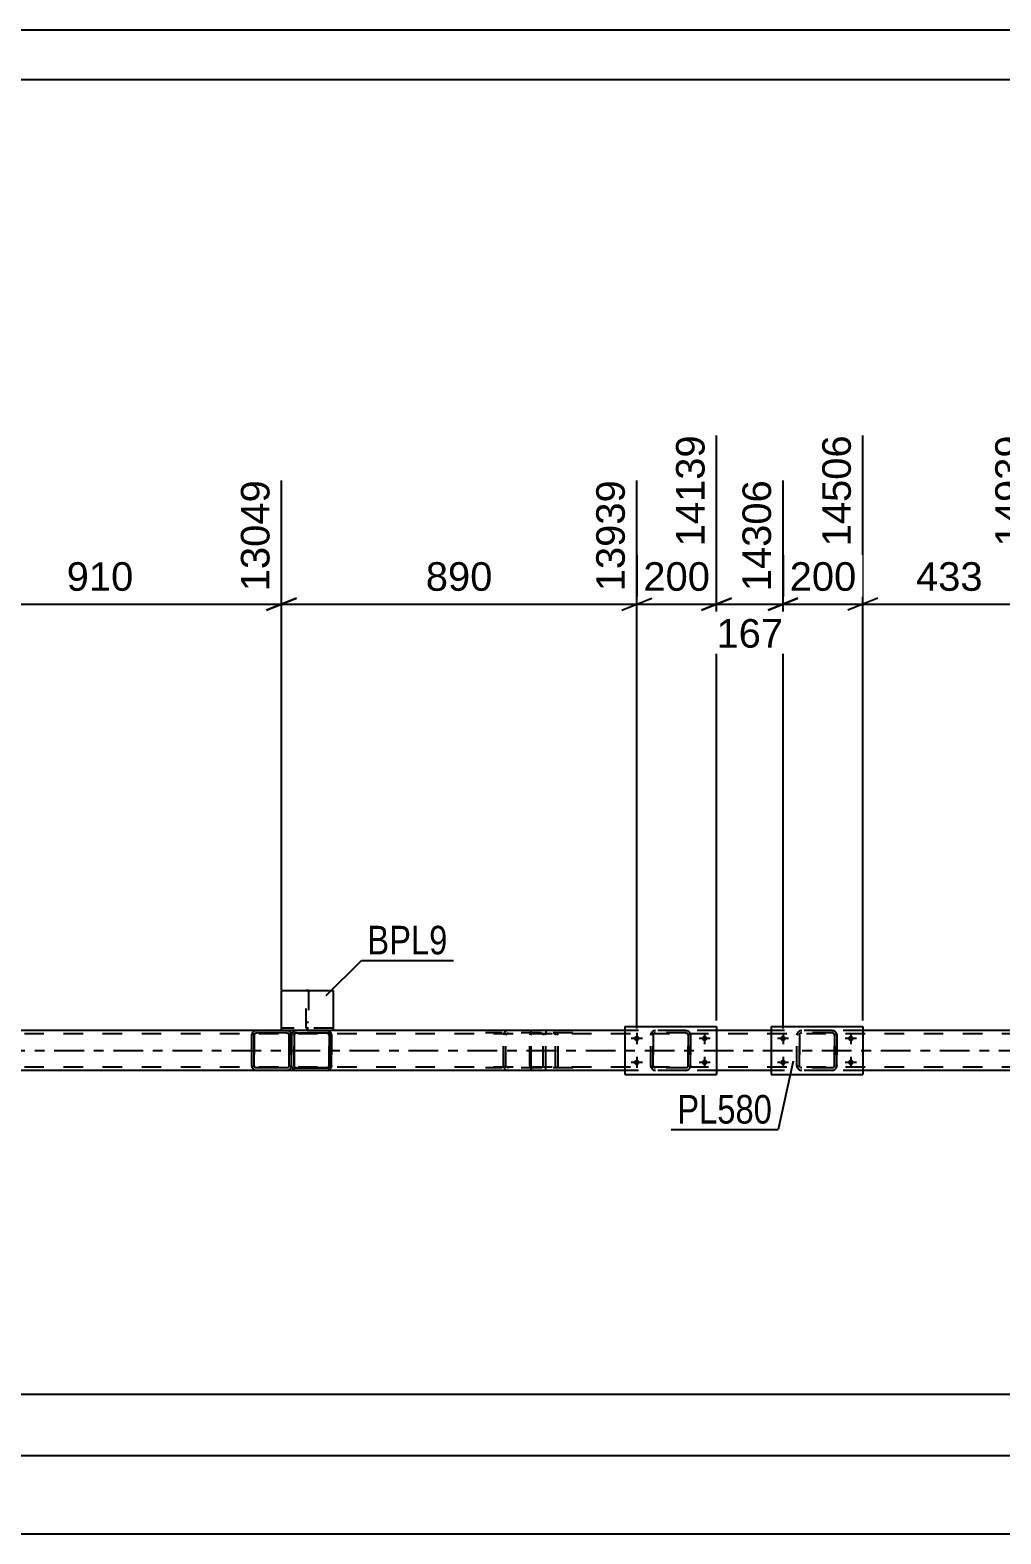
# Model space of a CAD drawing. Header units: millimetres. Extents: x 0 to 1189, y 0 to 841.
# Drawn here: x 593.8 to 691.1, y 690.2 to 841 of the extents above; entities that cross this region are included whole.
import ezdxf

# ---------------------------------------------------------------- set-up
doc = ezdxf.new("R2010")
doc.units = ezdxf.units.MM
doc.linetypes.add('DXK_LINE_DOT2', pattern=[3.9198, 1.9599, -1.9599])
doc.linetypes.add('DXK_LINE_DOT3', pattern=[5.9187, 2.979, -0.9799, 0.9799, -0.9799])
doc.styles.add('Arial', font='ARIAL.TTF', dxfattribs={"height": 0.2})
doc.styles.add('Arial Narrow', font='ARIALN.TTF', dxfattribs={"height": 0.2})

# ---------------------------------------------------------------- blocks, each defined once
blk = doc.blocks.new('Unknown-203723932-1135')
at = {"color": 5, "linetype": 'Continuous'}
for p, q in [((1189, 841), (0, 841)), ((1184, 836), (5, 836))]:
    blk.add_line(p, q, dxfattribs=at)
blk = doc.blocks.new('Part-203723932-2488 - 2471')
at = {"color": 2, "linetype": 'Continuous'}
for p, q in [((616.01, 740.41), (615.98, 740.23)), ((615.98, 737.19), (615.98, 740.23)), ((615.98, 740.23), (615.98, 740.23)), ((616.22, 740.23), (616.23, 740.32)), ((616.22, 737.19), (616.22, 740.23)), ((616.22, 740.23), (616.22, 740.23)), ((616.23, 740.32), (616.29, 740.4)), ((616.46, 740.71), (616.27, 740.67)), ((616.29, 740.4), (616.36, 740.45)), ((616.36, 740.45), (616.46, 740.47)), ((619.5, 740.71), (616.46, 740.71)), ((619.5, 740.47), (616.46, 740.47)), ((619.68, 740.67), (619.5, 740.71)), ((619.5, 740.47), (619.59, 740.45)), ((619.59, 740.45), (619.67, 740.4)), ((619.67, 740.4), (619.72, 740.32)), ((619.72, 740.32), (619.74, 740.23)), ((619.74, 737.19), (619.74, 740.23)), ((619.74, 740.23), (619.74, 740.23)), ((619.98, 740.23), (619.94, 740.41)), ((619.98, 737.19), (619.98, 740.23)), ((619.98, 740.23), (619.98, 740.23)), ((615.98, 737.19), (615.98, 737.19)), ((615.98, 737.19), (616.01, 737)), ((616.22, 737.19), (616.22, 737.19)), ((616.23, 737.1), (616.22, 737.19)), ((616.29, 737.02), (616.23, 737.1)), ((616.27, 736.74), (616.46, 736.71)), ((616.36, 736.97), (616.29, 737.02)), ((616.46, 736.95), (616.36, 736.97)), ((619.5, 736.95), (616.46, 736.95)), ((619.5, 736.71), (616.46, 736.71)), ((619.59, 736.97), (619.5, 736.95)), ((619.5, 736.71), (619.68, 736.74)), ((619.67, 737.02), (619.59, 736.97)), ((619.72, 737.1), (619.67, 737.02)), ((619.74, 737.19), (619.72, 737.1)), ((619.74, 737.19), (619.74, 737.19)), ((619.94, 737), (619.98, 737.19)), ((619.98, 737.19), (619.98, 737.19))]:
    blk.add_line(p, q, dxfattribs=at)
at = {"color": 7, "linetype": 'DXK_LINE_DOT2'}
for p, q in [((615.98, 740.23), (616.01, 740.41)), ((615.98, 737.19), (615.98, 740.23)), ((616.23, 740.32), (616.22, 740.23)), ((616.22, 740.23), (616.22, 737.19)), ((616.29, 740.4), (616.23, 740.32)), ((616.27, 740.67), (616.46, 740.71)), ((616.36, 740.45), (616.29, 740.4)), ((616.36, 740.45), (616.36, 740.45)), ((619.5, 740.71), (619.68, 740.67)), ((619.5, 740.47), (619.5, 740.47)), ((619.67, 740.4), (619.59, 740.45)), ((619.72, 740.32), (619.67, 740.4)), ((619.74, 740.23), (619.72, 740.32)), ((619.74, 740.23), (619.74, 737.19)), ((619.94, 740.41), (619.98, 740.23)), ((619.98, 740.23), (619.98, 737.19)), ((616.01, 737), (615.98, 737.19)), ((616.22, 737.19), (616.23, 737.1)), ((616.23, 737.1), (616.29, 737.02)), ((616.46, 736.71), (616.27, 736.74)), ((616.29, 737.02), (616.36, 736.97)), ((616.36, 736.97), (616.36, 736.97)), ((619.5, 736.95), (619.5, 736.95)), ((619.68, 736.74), (619.5, 736.71)), ((619.59, 736.97), (619.67, 737.02)), ((619.67, 737.02), (619.72, 737.1)), ((619.72, 737.1), (619.74, 737.19)), ((619.98, 737.19), (619.94, 737))]:
    blk.add_line(p, q, dxfattribs=at)
at = {"color": 2, "linetype": 'Continuous'}
for centre, start, end in [((616.46, 740.23), 112.5, 157.5), ((619.5, 740.23), 22.5, 67.5), ((616.46, 737.19), 202.5, 247.5), ((619.5, 737.19), 292.5, 337.5)]:
    blk.add_arc(centre, 0.48, start, end, dxfattribs=at)
at = {"color": 7, "linetype": 'DXK_LINE_DOT2'}
for centre, start, end in [((616.46, 740.23), 112.5, 157.5), ((619.5, 740.23), 22.5, 67.5), ((616.46, 737.19), 202.5, 247.5), ((619.5, 737.19), 292.5, 337.5)]:
    blk.add_arc(centre, 0.48, start, end, dxfattribs=at)
blk = doc.blocks.new('Part-203723932-2491 - 2471')
at = {"color": 7, "linetype": 'DXK_LINE_DOT2'}
for p, q in [((655.98, 740.23), (656.01, 740.41)), ((656.01, 740.41), (655.98, 740.23)), ((655.98, 737.19), (655.98, 740.23)), ((655.98, 740.23), (655.98, 740.23)), ((655.98, 737.19), (655.98, 740.23)), ((656.22, 740.23), (656.23, 740.32)), ((656.23, 740.32), (656.22, 740.23)), ((656.22, 737.19), (656.22, 740.23)), ((656.22, 740.23), (656.22, 740.23)), ((656.22, 740.23), (656.22, 737.19)), ((656.23, 740.32), (656.29, 740.4)), ((656.29, 740.4), (656.23, 740.32)), ((656.27, 740.67), (656.46, 740.71)), ((656.46, 740.71), (656.27, 740.67)), ((656.29, 740.4), (656.36, 740.45)), ((656.36, 740.45), (656.29, 740.4)), ((656.46, 740.47), (656.36, 740.45)), ((659.5, 740.71), (656.46, 740.71)), ((659.5, 740.47), (656.46, 740.47)), ((659.5, 740.71), (659.68, 740.67)), ((659.68, 740.67), (659.5, 740.71)), ((659.5, 740.47), (659.59, 740.45)), ((659.59, 740.45), (659.67, 740.4)), ((659.67, 740.4), (659.59, 740.45)), ((659.67, 740.4), (659.72, 740.32)), ((659.72, 740.32), (659.67, 740.4)), ((659.72, 740.32), (659.74, 740.23)), ((659.74, 740.23), (659.72, 740.32)), ((659.74, 737.19), (659.74, 740.23)), ((659.74, 740.23), (659.74, 740.23)), ((659.74, 740.23), (659.74, 737.19)), ((659.94, 740.41), (659.98, 740.23)), ((659.98, 740.23), (659.94, 740.41)), ((659.98, 737.19), (659.98, 740.23)), ((659.98, 740.23), (659.98, 740.23)), ((659.98, 740.23), (659.98, 737.19)), ((655.98, 737.19), (655.98, 737.19)), ((656.01, 737), (655.98, 737.19)), ((655.98, 737.19), (656.01, 737)), ((656.22, 737.19), (656.22, 737.19)), ((656.23, 737.1), (656.22, 737.19)), ((656.22, 737.19), (656.23, 737.1)), ((656.29, 737.02), (656.23, 737.1)), ((656.23, 737.1), (656.29, 737.02)), ((656.46, 736.71), (656.27, 736.74)), ((656.27, 736.74), (656.46, 736.71)), ((656.36, 736.97), (656.29, 737.02)), ((656.29, 737.02), (656.36, 736.97)), ((656.46, 736.95), (656.36, 736.97)), ((659.5, 736.95), (656.46, 736.95)), ((659.5, 736.71), (656.46, 736.71)), ((659.59, 736.97), (659.5, 736.95)), ((659.68, 736.74), (659.5, 736.71)), ((659.5, 736.71), (659.68, 736.74)), ((659.67, 737.02), (659.59, 736.97)), ((659.59, 736.97), (659.67, 737.02)), ((659.72, 737.1), (659.67, 737.02)), ((659.67, 737.02), (659.72, 737.1)), ((659.74, 737.19), (659.72, 737.1)), ((659.72, 737.1), (659.74, 737.19)), ((659.74, 737.19), (659.74, 737.19)), ((659.98, 737.19), (659.94, 737)), ((659.94, 737), (659.98, 737.19)), ((659.98, 737.19), (659.98, 737.19))]:
    blk.add_line(p, q, dxfattribs=at)
at = {"color": 7, "linetype": 'DXK_LINE_DOT3'}
blk.add_line((657.98, 738.71), (657.98, 738.71), dxfattribs=at)
at = {"color": 7, "linetype": 'DXK_LINE_DOT2'}
for centre, start, end in [((656.46, 740.23), 112.5, 157.5), ((656.46, 740.23), 112.5, 157.5), ((659.5, 740.23), 22.5, 67.5), ((659.5, 740.23), 22.5, 67.5), ((656.46, 737.19), 202.5, 247.5), ((656.46, 737.19), 202.5, 247.5), ((659.5, 737.19), 292.5, 337.5), ((659.5, 737.19), 292.5, 337.5)]:
    blk.add_arc(centre, 0.48, start, end, dxfattribs=at)
blk = doc.blocks.new('Part-203723932-2737 - 2471')
at = {"color": 7, "linetype": 'DXK_LINE_DOT2'}
for p, q in [((643.89, 740.41), (643.87, 740.23)), ((643.87, 737.19), (643.87, 740.23)), ((643.95, 740.57), (643.89, 740.41)), ((644.04, 740.67), (643.95, 740.57)), ((644.01, 740.23), (644.02, 740.32)), ((644.01, 737.19), (644.01, 740.23)), ((644.02, 740.32), (644.04, 740.4)), ((644.14, 740.71), (644.04, 740.67)), ((644.04, 740.4), (644.09, 740.45)), ((644.09, 740.45), (644.14, 740.47)), ((648.16, 740.71), (644.14, 740.71)), ((648.16, 740.47), (644.14, 740.47)), ((645.47, 740.71), (645.47, 740.47)), ((646.38, 740.67), (646.19, 740.71)), ((646.19, 740.47), (646.28, 740.45)), ((646.28, 740.45), (646.36, 740.4)), ((646.36, 740.4), (646.42, 740.32)), ((646.42, 740.32), (646.44, 740.23)), ((646.44, 737.19), (646.44, 740.23)), ((646.65, 740.39), (646.65, 740.41)), ((646.69, 740.23), (646.65, 740.39)), ((646.69, 737.19), (646.69, 740.23)), ((643.87, 737.19), (643.89, 737)), ((643.89, 737), (643.95, 736.85)), ((643.95, 736.85), (644.04, 736.74)), ((644.02, 737.1), (644.01, 737.19)), ((644.04, 737.02), (644.02, 737.1)), ((644.09, 736.97), (644.04, 737.02)), ((644.04, 736.74), (644.14, 736.71)), ((644.14, 736.95), (644.09, 736.97)), ((648.16, 736.95), (644.14, 736.95)), ((648.16, 736.71), (644.14, 736.71)), ((645.47, 736.71), (645.47, 736.95)), ((646.28, 736.97), (646.19, 736.95)), ((646.19, 736.71), (646.38, 736.74)), ((646.36, 737.02), (646.28, 736.97)), ((646.42, 737.1), (646.36, 737.02)), ((646.42, 737.12), (646.44, 737.19)), ((646.42, 737.1), (646.42, 737.12)), ((646.65, 737), (646.67, 737.1)), ((646.67, 737.1), (646.69, 737.19))]:
    blk.add_line(p, q, dxfattribs=at)
blk = doc.blocks.new('Part-203723932-2581 - 2471')
at = {"color": 7, "linetype": 'DXK_LINE_DOT2'}
for p, q in [((644.96, 740.71), (639.42, 740.71)), ((644.96, 740.47), (639.42, 740.47)), ((641.25, 740.39), (641.21, 740.23)), ((641.21, 737.19), (641.21, 740.23)), ((641.25, 740.41), (641.25, 740.39)), ((641.47, 740.23), (641.49, 740.32)), ((641.47, 737.19), (641.47, 740.23)), ((641.49, 740.32), (641.54, 740.4)), ((641.72, 740.71), (641.53, 740.67)), ((641.54, 740.4), (641.62, 740.45)), ((641.62, 740.45), (641.72, 740.47)), ((645.15, 740.67), (644.96, 740.71)), ((644.96, 740.47), (645.06, 740.45)), ((645.06, 740.45), (645.14, 740.4)), ((645.14, 740.4), (645.19, 740.32)), ((645.19, 740.32), (645.21, 740.23)), ((645.21, 737.19), (645.21, 740.23)), ((645.43, 740.39), (645.43, 740.41)), ((645.47, 740.23), (645.43, 740.39)), ((645.47, 737.19), (645.47, 740.23)), ((644.96, 736.95), (639.42, 736.95)), ((644.96, 736.71), (639.42, 736.71)), ((641.21, 737.19), (641.23, 737.1)), ((641.23, 737.1), (641.25, 737)), ((641.48, 737.12), (641.47, 737.19)), ((641.49, 737.1), (641.48, 737.12)), ((641.54, 737.02), (641.49, 737.1)), ((641.53, 736.74), (641.72, 736.71)), ((641.62, 736.97), (641.54, 737.02)), ((641.72, 736.95), (641.62, 736.97)), ((645.06, 736.97), (644.96, 736.95)), ((644.96, 736.71), (645.15, 736.74)), ((645.14, 737.02), (645.06, 736.97)), ((645.19, 737.1), (645.14, 737.02)), ((645.19, 737.1), (645.2, 737.12)), ((645.2, 737.12), (645.21, 737.19)), ((645.43, 737), (645.45, 737.1)), ((645.45, 737.1), (645.47, 737.19))]:
    blk.add_line(p, q, dxfattribs=at)
for centre, start, end in [((641.7, 740.21), 110.7583, 155.68), ((641.7, 737.21), 204.32, 249.2417)]:
    blk.add_arc(centre, 0.496, start, end, dxfattribs=at)
blk = doc.blocks.new('Part-203723932-2600 - 2471')
at = {"color": 7, "linetype": 'DXK_LINE_DOT2'}
for p, q in [((791.14, 740.39), (323.93, 740.39)), ((624.16, 740.71), (616.46, 740.71)), ((662.58, 740.71), (653.38, 740.71)), ((677.24, 740.71), (668.04, 740.71)), ((791.14, 737.03), (323.93, 737.03)), ((619.5, 736.71), (616.46, 736.71)), ((623.5, 736.71), (620.46, 736.71)), ((662.58, 736.71), (653.38, 736.71)), ((677.24, 736.71), (668.04, 736.71))]:
    blk.add_line(p, q, dxfattribs=at)
at = {"color": 2, "linetype": 'Continuous'}
for p, q in [((616.46, 740.71), (582.58, 740.71)), ((653.38, 740.71), (624.16, 740.71)), ((668.04, 740.71), (662.58, 740.71)), ((693.38, 740.71), (677.24, 740.71)), ((616.46, 736.71), (582.58, 736.71)), ((620.46, 736.71), (619.5, 736.71)), ((653.38, 736.71), (623.5, 736.71)), ((668.04, 736.71), (662.58, 736.71)), ((693.38, 736.71), (677.24, 736.71))]:
    blk.add_line(p, q, dxfattribs=at)
at = {"color": 7, "linetype": 'DXK_LINE_DOT3'}
blk.add_line((323.93, 738.71), (791.14, 738.71), dxfattribs=at)
blk = doc.blocks.new('Part-203723932-2930 - 2471')
at = {"color": 7, "linetype": 'DXK_LINE_DOT2'}
for p, q in [((621.44, 740.95), (621.44, 744.71)), ((621.68, 744.71), (621.44, 744.71)), ((621.68, 744.71), (621.68, 740.95)), ((621.44, 741.55), (621.68, 741.55)), ((621.68, 740.95), (621.44, 740.95)), ((621.44, 740.95), (621.68, 740.95))]:
    blk.add_line(p, q, dxfattribs=at)
blk = doc.blocks.new('Part-203723932-2822 - 2471')
at = {"color": 2, "linetype": 'Continuous'}
for p, q in [((620.01, 740.41), (619.98, 740.23)), ((620.46, 740.71), (620.27, 740.67)), ((623.5, 740.71), (620.46, 740.71)), ((623.68, 740.67), (623.5, 740.71)), ((623.98, 740.23), (623.94, 740.41)), ((623.98, 737.19), (623.98, 740.23)), ((623.98, 740.23), (623.98, 740.23)), ((619.98, 737.19), (620.01, 737)), ((620.27, 736.74), (620.46, 736.71)), ((623.5, 736.71), (620.46, 736.71)), ((623.5, 736.71), (623.68, 736.74)), ((623.94, 737), (623.98, 737.19)), ((623.98, 737.19), (623.98, 737.19))]:
    blk.add_line(p, q, dxfattribs=at)
at = {"color": 7, "linetype": 'DXK_LINE_DOT2'}
for p, q in [((619.98, 740.23), (620.01, 740.41)), ((619.98, 737.19), (619.98, 740.23)), ((619.98, 740.23), (619.98, 740.23)), ((619.98, 737.19), (619.98, 740.23)), ((620.22, 740.23), (620.23, 740.32)), ((620.23, 740.32), (620.22, 740.23)), ((620.22, 737.19), (620.22, 740.23)), ((620.22, 740.23), (620.22, 740.23)), ((620.22, 740.23), (620.22, 737.19)), ((620.23, 740.32), (620.29, 740.4)), ((620.29, 740.4), (620.23, 740.32)), ((620.27, 740.67), (620.46, 740.71)), ((620.29, 740.4), (620.36, 740.45)), ((620.36, 740.45), (620.29, 740.4)), ((620.46, 740.47), (620.36, 740.45)), ((623.5, 740.47), (620.46, 740.47)), ((623.5, 740.71), (623.68, 740.67)), ((623.5, 740.47), (623.59, 740.45)), ((623.59, 740.45), (623.67, 740.4)), ((623.67, 740.4), (623.59, 740.45)), ((623.67, 740.4), (623.72, 740.32)), ((623.72, 740.32), (623.67, 740.4)), ((623.72, 740.32), (623.74, 740.23)), ((623.74, 740.23), (623.72, 740.32)), ((623.74, 737.19), (623.74, 740.23)), ((623.74, 740.23), (623.74, 740.23)), ((623.74, 740.23), (623.74, 737.19)), ((623.94, 740.41), (623.98, 740.23)), ((623.98, 740.23), (623.98, 737.19)), ((619.98, 737.19), (619.98, 737.19)), ((620.01, 737), (619.98, 737.19)), ((620.22, 737.19), (620.22, 737.19)), ((620.23, 737.1), (620.22, 737.19)), ((620.22, 737.19), (620.23, 737.1)), ((620.29, 737.02), (620.23, 737.1)), ((620.23, 737.1), (620.29, 737.02)), ((620.46, 736.71), (620.27, 736.74)), ((620.36, 736.97), (620.29, 737.02)), ((620.29, 737.02), (620.36, 736.97)), ((620.46, 736.95), (620.36, 736.97)), ((623.5, 736.95), (620.46, 736.95)), ((623.59, 736.97), (623.5, 736.95)), ((623.68, 736.74), (623.5, 736.71)), ((623.67, 737.02), (623.59, 736.97)), ((623.59, 736.97), (623.67, 737.02)), ((623.72, 737.1), (623.67, 737.02)), ((623.67, 737.02), (623.72, 737.1)), ((623.74, 737.19), (623.72, 737.1)), ((623.72, 737.1), (623.74, 737.19)), ((623.74, 737.19), (623.74, 737.19)), ((623.98, 737.19), (623.94, 737))]:
    blk.add_line(p, q, dxfattribs=at)
at = {"color": 7, "linetype": 'DXK_LINE_DOT3'}
blk.add_line((621.98, 738.71), (621.98, 738.71), dxfattribs=at)
at = {"color": 2, "linetype": 'Continuous'}
for centre, start, end in [((620.46, 740.23), 112.5, 157.5), ((623.5, 740.23), 22.5, 67.5), ((620.46, 737.19), 202.5, 247.5), ((623.5, 737.19), 292.5, 337.5)]:
    blk.add_arc(centre, 0.48, start, end, dxfattribs=at)
at = {"color": 7, "linetype": 'DXK_LINE_DOT2'}
for centre, start, end in [((620.46, 740.23), 112.5, 157.5), ((623.5, 740.23), 22.5, 67.5), ((620.46, 737.19), 202.5, 247.5), ((623.5, 737.19), 292.5, 337.5)]:
    blk.add_arc(centre, 0.48, start, end, dxfattribs=at)
blk = doc.blocks.new('Part-203723932-2837 - 2471')
at = {"color": 2, "linetype": 'Continuous'}
for p, q in [((620.22, 740.47), (620.22, 736.95)), ((620.22, 740.47), (623.74, 740.47)), ((623.74, 740.47), (623.74, 736.95)), ((620.22, 736.95), (623.74, 736.95))]:
    blk.add_line(p, q, dxfattribs=at)
blk = doc.blocks.new('Part-203723932-2838 - 2471')
at = {"color": 7, "linetype": 'DXK_LINE_DOT2'}
for p, q in [((670.64, 740.23), (670.68, 740.41)), ((670.68, 740.41), (670.64, 740.23)), ((670.64, 737.19), (670.64, 740.23)), ((670.64, 740.23), (670.64, 740.23)), ((670.64, 737.19), (670.64, 740.23)), ((670.88, 740.23), (670.9, 740.32)), ((670.88, 740.23), (670.9, 740.32)), ((670.88, 737.19), (670.88, 740.23)), ((670.88, 740.23), (670.88, 740.23)), ((670.88, 740.23), (670.88, 737.19)), ((670.95, 740.4), (670.9, 740.32)), ((670.94, 740.67), (671.12, 740.71)), ((671.12, 740.71), (670.94, 740.67)), ((671.03, 740.45), (670.95, 740.4)), ((671.12, 740.47), (671.03, 740.45)), ((674.16, 740.71), (671.12, 740.71)), ((674.16, 740.47), (671.12, 740.47)), ((674.16, 740.71), (674.35, 740.67)), ((674.35, 740.67), (674.16, 740.71)), ((674.25, 740.45), (674.16, 740.47)), ((674.33, 740.4), (674.25, 740.45)), ((674.33, 740.4), (674.38, 740.32)), ((674.38, 740.32), (674.4, 740.23)), ((674.4, 740.23), (674.38, 740.32)), ((674.4, 737.19), (674.4, 740.23)), ((674.4, 740.23), (674.4, 740.23)), ((674.4, 740.23), (674.4, 737.19)), ((674.61, 740.41), (674.64, 740.23)), ((674.64, 740.23), (674.61, 740.41)), ((674.64, 737.19), (674.64, 740.23)), ((674.64, 740.23), (674.64, 740.23)), ((674.64, 740.23), (674.64, 737.19)), ((670.64, 737.19), (670.64, 737.19)), ((670.68, 737), (670.64, 737.19)), ((670.64, 737.19), (670.68, 737)), ((670.88, 737.19), (670.88, 737.19)), ((670.9, 737.1), (670.88, 737.19)), ((670.9, 737.1), (670.88, 737.19)), ((670.95, 737.02), (670.9, 737.1)), ((671.12, 736.71), (670.94, 736.74)), ((670.94, 736.74), (671.12, 736.71)), ((671.03, 736.97), (670.95, 737.02)), ((671.12, 736.95), (671.03, 736.97)), ((674.16, 736.95), (671.12, 736.95)), ((674.16, 736.71), (671.12, 736.71)), ((674.25, 736.97), (674.16, 736.95)), ((674.35, 736.74), (674.16, 736.71)), ((674.16, 736.71), (674.35, 736.74)), ((674.33, 737.02), (674.25, 736.97)), ((674.38, 737.1), (674.33, 737.02)), ((674.4, 737.19), (674.38, 737.1)), ((674.38, 737.1), (674.4, 737.19)), ((674.4, 737.19), (674.4, 737.19)), ((674.64, 737.19), (674.61, 737)), ((674.61, 737), (674.64, 737.19)), ((674.64, 737.19), (674.64, 737.19))]:
    blk.add_line(p, q, dxfattribs=at)
at = {"color": 7, "linetype": 'DXK_LINE_DOT3'}
blk.add_line((672.64, 738.71), (672.64, 738.71), dxfattribs=at)
at = {"color": 7, "linetype": 'DXK_LINE_DOT2'}
for centre, start, end in [((671.12, 740.23), 112.5, 157.5), ((671.12, 740.23), 112.5, 157.5), ((674.16, 740.23), 22.5, 67.5), ((674.16, 740.23), 22.5, 67.5), ((671.12, 737.19), 202.5, 247.5), ((671.12, 737.19), 202.5, 247.5), ((674.16, 737.19), 292.5, 337.5), ((674.16, 737.19), 292.5, 337.5)]:
    blk.add_arc(centre, 0.48, start, end, dxfattribs=at)
blk = doc.blocks.new('Part-203723932-2843 - 2471')
at = {"color": 2, "linetype": 'Continuous'}
for p, q in [((668.04, 741.11), (668.04, 736.31)), ((668.04, 741.11), (677.24, 741.11)), ((677.24, 741.11), (677.24, 736.31)), ((668.04, 736.31), (677.24, 736.31))]:
    blk.add_line(p, q, dxfattribs=at)
blk = doc.blocks.new('Bolt-203723932-2875 - 2471')
at = {"linetype": 'Continuous'}
for points in [[(654.58, 739.63, -1), (654.58, 740.19, -1)], [(661.38, 739.63, -1), (661.38, 740.19, -1)], [(654.58, 737.23, -1), (654.58, 737.79, -1)], [(661.38, 737.23, -1), (661.38, 737.79, -1)]]:
    blk.add_hatch(color=1, dxfattribs=at).paths.add_polyline_path(points)
at = {"color": 1, "linetype": 'Continuous'}
for p, q in [((654.58, 740.47), (654.58, 739.35)), ((661.38, 740.47), (661.38, 739.35)), ((655.14, 739.91), (654.02, 739.91)), ((661.94, 739.91), (660.82, 739.91)), ((655.14, 737.51), (654.02, 737.51)), ((654.58, 738.07), (654.58, 736.95)), ((661.94, 737.51), (660.82, 737.51)), ((661.38, 738.07), (661.38, 736.95))]:
    blk.add_line(p, q, dxfattribs=at)
blk = doc.blocks.new('Bolt-203723932-2876 - 2471')
at = {"linetype": 'Continuous'}
for points in [[(669.24, 739.63, -1), (669.24, 740.19, -1)], [(676.04, 739.63, -1), (676.04, 740.19, -1)], [(669.24, 737.23, -1), (669.24, 737.79, -1)], [(676.04, 737.23, -1), (676.04, 737.79, -1)]]:
    blk.add_hatch(color=1, dxfattribs=at).paths.add_polyline_path(points)
at = {"color": 1, "linetype": 'Continuous'}
for p, q in [((669.24, 740.47), (669.24, 739.35)), ((676.04, 740.47), (676.04, 739.35)), ((669.8, 739.91), (668.68, 739.91)), ((676.6, 739.91), (675.48, 739.91)), ((669.8, 737.51), (668.68, 737.51)), ((669.24, 738.07), (669.24, 736.95)), ((676.6, 737.51), (675.48, 737.51)), ((676.04, 738.07), (676.04, 736.95))]:
    blk.add_line(p, q, dxfattribs=at)
blk = doc.blocks.new('Part-203723932-2919 - 2471')
at = {"color": 2, "linetype": 'Continuous'}
for p, q in [((653.38, 741.11), (653.38, 736.31)), ((653.38, 741.11), (662.58, 741.11)), ((662.58, 741.11), (662.58, 736.31)), ((653.38, 736.31), (662.58, 736.31))]:
    blk.add_line(p, q, dxfattribs=at)
blk = doc.blocks.new('Part-203723932-2929 - 2471')
at = {"color": 2, "linetype": 'Continuous'}
for p, q in [((618.96, 740.71), (618.96, 744.71)), ((618.96, 744.71), (624.16, 744.71)), ((624.16, 744.71), (624.16, 740.71)), ((620.45, 740.71), (619.5, 740.71)), ((624.16, 740.71), (623.5, 740.71)), ((624.16, 740.71), (624.16, 740.71))]:
    blk.add_line(p, q, dxfattribs=at)
at = {"color": 7, "linetype": 'DXK_LINE_DOT2'}
for p, q in [((624.16, 740.95), (618.96, 740.95)), ((624.16, 740.95), (618.96, 740.95)), ((618.96, 740.95), (618.96, 740.95)), ((618.96, 740.71), (618.96, 740.73)), ((619.5, 740.71), (618.96, 740.71)), ((624.16, 740.71), (618.96, 740.71)), ((618.96, 740.71), (618.96, 740.71)), ((623.5, 740.71), (620.45, 740.71)), ((624.16, 740.95), (624.16, 740.95)), ((624.16, 740.71), (624.16, 740.73))]:
    blk.add_line(p, q, dxfattribs=at)
blk = doc.blocks.new('StraightDimension-203723932-40117 - 2471')
at = {"color": 7, "linetype": 'Continuous'}
for p, q in [((662.58, 741.71), (662.58, 800.36)), ((654.58, 740.91), (654.58, 795.86)), ((653.08, 782.84), (656.08, 784.04)), ((664.08, 784.04), (661.08, 782.84)), ((654.58, 783.44), (662.58, 783.44))]:
    blk.add_line(p, q, dxfattribs=at)
at = {"color": 0}
blk.add_wipeout([(662.51, 784.19), (662.51, 788.39), (654.64, 788.39), (654.64, 784.19)], dxfattribs=at)
at = {"color": 3, "style": 'Arial'}
blk.add_text('200', height=2.865, dxfattribs=at).set_placement((655.24, 784.79))
at = {"color": 0, "linetype": 'Continuous'}
blk.add_wipeout([(661.98, 800.96), (657.78, 800.96), (657.78, 788.64), (661.98, 788.64)], dxfattribs=at)
at = {"color": 3, "linetype": 'Continuous', "style": 'Arial'}
blk.add_text('14139', height=2.865, rotation=90.0002, dxfattribs=at).set_placement((661.38, 789.24))
blk = doc.blocks.new('StraightDimension-203723932-2944 - 2471')
at = {"color": 7, "linetype": 'Continuous'}
blk.add_line((97, 698.12), (791.14, 698.12), dxfattribs=at)
blk = doc.blocks.new('StraightDimension-203723932-4081 - 2471')
at = {"color": 7, "linetype": 'Continuous'}
blk.add_line((96.2, 690.24), (791.78, 690.24), dxfattribs=at)
blk = doc.blocks.new('StraightDimension-203723932-40114 - 2471')
at = {"color": 7, "linetype": 'Continuous'}
for p, q in [((677.24, 741.71), (677.24, 800.36)), ((694.58, 740.91), (694.58, 800.36)), ((678.74, 784.04), (675.74, 782.84)), ((693.08, 782.84), (696.08, 784.04)), ((677.24, 783.44), (694.58, 783.44))]:
    blk.add_line(p, q, dxfattribs=at)
at = {"color": 0}
blk.add_wipeout([(689.84, 784.19), (689.84, 788.39), (681.97, 788.39), (681.97, 784.19)], dxfattribs=at)
at = {"color": 3, "style": 'Arial'}
blk.add_text('433', height=2.865, dxfattribs=at).set_placement((682.57, 784.79))
at = {"color": 0, "linetype": 'Continuous'}
blk.add_wipeout([(693.98, 800.96), (689.78, 800.96), (689.78, 788.64), (693.98, 788.64)], dxfattribs=at)
at = {"color": 3, "linetype": 'Continuous', "style": 'Arial'}
blk.add_text('14939', height=2.865, rotation=90.0002, dxfattribs=at).set_placement((693.38, 789.24))
blk = doc.blocks.new('StraightDimension-203723932-40115 - 2471')
at = {"color": 7, "linetype": 'Continuous'}
for p, q in [((677.24, 741.71), (677.24, 800.36)), ((669.24, 740.91), (669.24, 795.86)), ((667.74, 782.84), (670.74, 784.04)), ((678.74, 784.04), (675.74, 782.84)), ((669.24, 783.44), (677.24, 783.44))]:
    blk.add_line(p, q, dxfattribs=at)
at = {"color": 0}
blk.add_wipeout([(677.18, 784.19), (677.18, 788.39), (669.31, 788.39), (669.31, 784.19)], dxfattribs=at)
at = {"color": 3, "style": 'Arial'}
blk.add_text('200', height=2.865, dxfattribs=at).set_placement((669.91, 784.79))
at = {"color": 0, "linetype": 'Continuous'}
blk.add_wipeout([(676.64, 800.96), (672.44, 800.96), (672.44, 788.64), (676.64, 788.64)], dxfattribs=at)
at = {"color": 3, "linetype": 'Continuous', "style": 'Arial'}
blk.add_text('14506', height=2.865, rotation=90.0002, dxfattribs=at).set_placement((676.04, 789.24))
blk = doc.blocks.new('StraightDimension-203723932-40116 - 2471')
at = {"color": 7, "linetype": 'Continuous'}
for p, q in [((662.58, 741.71), (662.58, 800.36)), ((669.24, 740.91), (669.24, 795.86)), ((661.08, 782.84), (664.08, 784.04)), ((670.74, 784.04), (667.74, 782.84)), ((662.58, 783.44), (669.24, 783.44))]:
    blk.add_line(p, q, dxfattribs=at)
at = {"color": 0, "linetype": 'Continuous'}
blk.add_wipeout([(668.64, 796.46), (664.44, 796.46), (664.44, 784.14), (668.64, 784.14)], dxfattribs=at)
at = {"color": 0}
blk.add_wipeout([(669.84, 778.49), (669.84, 782.69), (661.97, 782.69), (661.97, 778.49)], dxfattribs=at)
at = {"color": 3, "linetype": 'Continuous', "style": 'Arial'}
blk.add_text('14306', height=2.865, rotation=90.0002, dxfattribs=at).set_placement((668.04, 784.74))
at = {"color": 3, "style": 'Arial'}
blk.add_text('167', height=2.865, dxfattribs=at).set_placement((662.57, 779.09))
blk = doc.blocks.new('StraightDimension-203723932-40118 - 2471')
at = {"color": 7, "linetype": 'Continuous'}
for p, q in [((618.96, 744.78), (618.96, 795.86)), ((654.58, 740.91), (654.58, 795.86)), ((620.46, 784.04), (617.46, 782.84)), ((653.08, 782.84), (656.08, 784.04)), ((618.96, 783.44), (654.58, 783.44))]:
    blk.add_line(p, q, dxfattribs=at)
at = {"color": 0, "linetype": 'Continuous'}
blk.add_wipeout([(653.98, 796.46), (649.78, 796.46), (649.78, 784.14), (653.98, 784.14)], dxfattribs=at)
at = {"color": 0}
blk.add_wipeout([(640.7, 784.19), (640.7, 788.39), (632.83, 788.39), (632.83, 784.19)], dxfattribs=at)
at = {"color": 3, "linetype": 'Continuous', "style": 'Arial'}
blk.add_text('13939', height=2.865, rotation=90.0002, dxfattribs=at).set_placement((653.38, 784.74))
at = {"color": 3, "style": 'Arial'}
blk.add_text('890', height=2.865, dxfattribs=at).set_placement((633.43, 784.79))
blk = doc.blocks.new('StraightDimension-203723932-40119 - 2471')
at = {"color": 7, "linetype": 'Continuous'}
for p, q in [((582.58, 741.71), (582.58, 800.36)), ((618.96, 744.78), (618.96, 795.86)), ((584.08, 784.04), (581.08, 782.84)), ((617.46, 782.84), (620.46, 784.04)), ((582.58, 783.44), (618.96, 783.44))]:
    blk.add_line(p, q, dxfattribs=at)
at = {"color": 0, "linetype": 'Continuous'}
blk.add_wipeout([(618.36, 796.46), (614.16, 796.46), (614.16, 784.14), (618.36, 784.14)], dxfattribs=at)
at = {"color": 0}
blk.add_wipeout([(604.7, 784.19), (604.7, 788.39), (596.83, 788.39), (596.83, 784.19)], dxfattribs=at)
at = {"color": 3, "linetype": 'Continuous', "style": 'Arial'}
blk.add_text('13049', height=2.865, rotation=90.0002, dxfattribs=at).set_placement((617.76, 784.74))
at = {"color": 3, "style": 'Arial'}
blk.add_text('910', height=2.865, dxfattribs=at).set_placement((597.43, 784.79))
blk = doc.blocks.new('StraightDimension-203723932-41693 - 2471')
at = {"color": 7, "linetype": 'Continuous'}
blk.add_line((220.79, 704.24), (791.14, 704.24), dxfattribs=at)
blk = doc.blocks.new('Mark-203723932-2839 - 2471')
at = {"color": 0}
blk.add_wipeout([(668.15, 731.38), (668.15, 734.38), (658.64, 734.38), (658.64, 731.38)], dxfattribs=at)
blk.add_wipeout([(668.15, 731.38), (668.15, 734.38), (658.64, 734.38), (658.64, 731.38)], dxfattribs=at)
at = {"color": 30, "linetype": 'Continuous'}
for p in [(670.26, 737.62), (658.04, 730.78)]:
    blk.add_line(p, (668.75, 730.78), dxfattribs=at)
at = {"color": 3, "style": 'Arial Narrow'}
blk.add_text('PL580', height=2.863, dxfattribs=at).set_placement((658.64, 731.38))
blk = doc.blocks.new('Mark-203723932-47979 - 2471')
at = {"color": 0}
blk.add_wipeout([(635.61, 748.34), (635.61, 751.34), (627.57, 751.34), (627.57, 748.34)], dxfattribs=at)
blk.add_wipeout([(635.61, 748.34), (635.61, 751.34), (627.57, 751.34), (627.57, 748.34)], dxfattribs=at)
at = {"color": 30, "linetype": 'Continuous'}
for p, q in [((623.44, 744.21), (626.97, 747.74)), ((626.97, 747.74), (636.21, 747.74))]:
    blk.add_line(p, q, dxfattribs=at)
at = {"color": 3, "style": 'Arial Narrow'}
blk.add_text('BPL9', height=2.863, dxfattribs=at).set_placement((627.57, 748.34))

msp = doc.modelspace()

# ---------------------------------------------------------------- block references
for name in ['Unknown-203723932-1135', 'Part-203723932-2929 - 2471', 'Part-203723932-2930 - 2471', 'Part-203723932-2600 - 2471', 'Part-203723932-2488 - 2471', 'Part-203723932-2822 - 2471', 'Part-203723932-2837 - 2471', 'Part-203723932-2581 - 2471', 'Part-203723932-2737 - 2471', 'Part-203723932-2919 - 2471', 'Bolt-203723932-2875 - 2471', 'Part-203723932-2491 - 2471', 'Part-203723932-2843 - 2471', 'Bolt-203723932-2876 - 2471', 'Part-203723932-2838 - 2471']:
    msp.add_blockref(name, (0, 0))

# ---------------------------------------------------------------- next in the draw order: block references
for name in ['StraightDimension-203723932-40117 - 2471', 'StraightDimension-203723932-40114 - 2471', 'StraightDimension-203723932-2944 - 2471']:
    msp.add_blockref(name, (0, 0))

# ---------------------------------------------------------------- next in the draw order: block references
for name in ['StraightDimension-203723932-40115 - 2471', 'StraightDimension-203723932-40118 - 2471', 'StraightDimension-203723932-4081 - 2471']:
    msp.add_blockref(name, (0, 0))

# ---------------------------------------------------------------- next in the draw order: block references
for name in ['StraightDimension-203723932-40119 - 2471', 'StraightDimension-203723932-40116 - 2471', 'Mark-203723932-47979 - 2471', 'StraightDimension-203723932-41693 - 2471']:
    msp.add_blockref(name, (0, 0))

# ---------------------------------------------------------------- next in the draw order: block references
msp.add_blockref('Mark-203723932-2839 - 2471', (0, 0))

doc.saveas('drawing.dxf')
